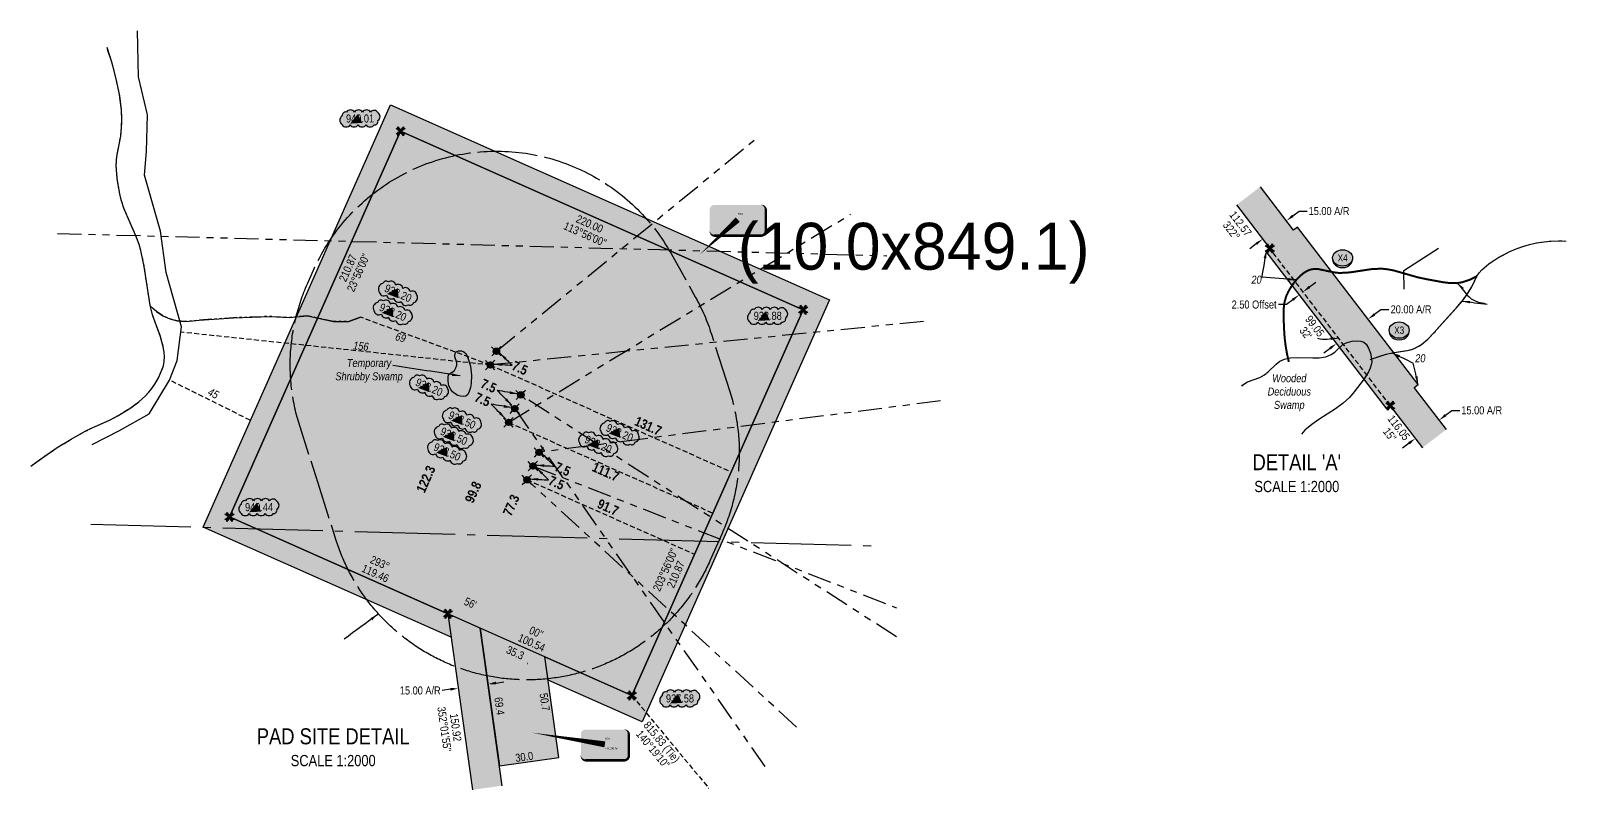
# Model space of a CAD drawing. Extents: x 383520 to 399637, y 6055811 to 6063584.
# Drawn here: x 385694 to 387612, y 6057679 to 6058632 of the extents above; entities that cross this region are included whole.
import ezdxf
from ezdxf.enums import TextEntityAlignment as Align

# ---------------------------------------------------------------- set-up
doc = ezdxf.new("R2018")
doc.units = 0
doc.header["$LTSCALE"] = 5
doc.header["$PDSIZE"] = 0.5
for name, pattern in [('foc-BUFFER', [16.75, 15, -1.75]), ('foc-DRILLPATH', [14.75, 6, -1.75, 1.75, -1.75, 1.75, -1.75]), ('foc-QUARTERLINE', [33, 25, -3, 2, -3]), ('foc-TIELINE', [1.875, 1.25, -0.625]), ('foc-TOPO-ephemeral', [6.25, 3.125, -0.625, 0.625, -0.625, 0.625, -0.625]), ('foc-TRAV', [1.875, 1.25, -0.625])]:
    doc.linetypes.add(name, pattern=pattern)
doc.layers.get('Defpoints').update_dxf_attribs({"color": 9})
for name, color, linetype in [('AUX-BUFFER', 7, 'foc-BUFFER'), ('DETAIL-T', 7, 'Continuous'), ('L-BD', 7, 'Continuous'), ('L-BD1', 253, 'Continuous'), ('L-MON', 1, 'Continuous'), ('L-SECQ', 8, 'foc-QUARTERLINE'), ('L-TIE', 7, 'foc-TIELINE'), ('P-CROSSINGS', 250, 'Continuous'), ('P-ELEVATION', 7, 'Continuous'), ('P-PDRILLPATH', 12, 'foc-DRILLPATH'), ('P-PROPOSED', 10, 'Continuous'), ('P-PROPOSED-H', 21, 'Continuous'), ('P-TEMP-BLOCKS', 250, 'Continuous'), ('P-TEMP-BLUE', 146, 'Continuous'), ('P-TRAV', 4, 'foc-TRAV'), ('P-TXT', 4, 'Continuous'), ('T-DRAW', 143, 'foc-TOPO-ephemeral'), ('T-SLOPE', 48, 'Continuous'), ('T-TIE', 201, 'foc-TIELINE'), ('T-WATER-T', 170, 'Continuous'), ('WETLAND', 143, 'Continuous'), ('WETLAND-T', 146, 'Continuous')]:
    doc.layers.add(name, color=color, linetype=linetype)
doc.layers.add('P-TEMP-BLUE-H', color=7, linetype='Continuous', true_color=0x99e6ff)
doc.layers.add('T-TIE-T', color=201, linetype='Continuous', lineweight=18)
doc.styles.add('80', font='ARIALN.TTF', dxfattribs={"height": 10})
doc.styles.add('80CG', font='ARIALN.TTF', dxfattribs={"height": 10})
doc.styles.add('80L', font='ARIALN.TTF', dxfattribs={"height": 10})
doc.styles.add('80LS', font='ARIALNI.TTF', dxfattribs={"height": 10})
doc.styles.add('BOLD', font='ARIALNB.TTF')
doc.styles.add('Crossing', font='ARIALN.TTF', dxfattribs={"height": 10})
doc.styles.add('foc-LtypeFont', font='ARIALN.TTF', dxfattribs={"height": 7.35})
doc.styles.get("Standard").update_dxf_attribs({"font": 'ARIALN.TTF'})
doc.linetypes.add('foc-TOPO-flowdirection-NOLINE', pattern='A,0,[">",foc-LtypeFont,S=0.3,R=0,X=0,Y=-0.945],-20,[">",foc-LtypeFont,S=0.3,R=0,X=0,Y=-0.945],0', length=20)
doc.dimstyles.new('CG2011', dxfattribs={"dimscale": 5, "dimtxt": 9, "dimasz": 2, "dimexe": 0.2, "dimexo": 0.0625, "dimgap": 0.5, "dimtad": 0, "dimtih": 1, "dimtoh": 1, "dimzin": 0, "dimdsep": 46, "dimtxsty": '80CG', "dimcen": 0.1, "dimse1": 1, "dimse2": 1, "dimclrd": 256, "dimclrt": 256, "dimaunit": 1, "dimadec": 4, "dimazin": 0, "dimtfac": 0.06, "dimtofl": 0, "dimtmove": 0, "dimatfit": 1, "dimfxl": 0.2, "dimtolj": 1, "dimtzin": 0, "dimlwd": -1, "dimarcsym": 0})
doc.dimstyles.new('Compass 5 000', dxfattribs={"dimscale": 5, "dimtxt": 9, "dimasz": 2, "dimexe": 0.2, "dimexo": 0.0625, "dimgap": 0.5, "dimtad": 0, "dimtih": 1, "dimtoh": 1, "dimzin": 0, "dimdsep": 46, "dimtxsty": '80CG', "dimcen": 0.1, "dimse1": 1, "dimse2": 1, "dimclrd": 256, "dimclrt": 256, "dimaunit": 1, "dimadec": 4, "dimazin": 0, "dimtfac": 0.06, "dimtofl": 0, "dimtmove": 0, "dimatfit": 1, "dimfxl": 0.2, "dimtolj": 1, "dimtzin": 0, "dimlwd": -1, "dimarcsym": 0})

# ---------------------------------------------------------------- blocks, each defined once
blk = doc.blocks.new('WC')
at = {"layer": 'L-MON'}
h = blk.add_hatch(color=255, dxfattribs=at)
h.dxf.hatch_style = 1
edge = h.paths.add_edge_path()
edge.add_arc((0, 0), 0.9, 0, 360)
at = {"layer": 'L-MON', "color": 240, "flags": 128}
for points in [[(-0.62, 0.5), (-1.23, 1.12)], [(0.52, 0.61), (1.13, 1.21)], [(-1.18, -1.18), (-0.56, -0.57)], [(1.16, -1.18), (0.56, -0.57)]]:
    blk.add_lwpolyline(points, dxfattribs=at)
at = {"layer": 'L-MON', "color": 240}
for radius in [0.8, 0.373]:
    blk.add_circle((0, 0), radius, dxfattribs=at)
blk = doc.blocks.new('TEMP')
h = blk.add_hatch(color=255)
h.dxf.hatch_style = 1
h.paths.add_polyline_path([(0, 0.25), (-0.67, 1.15), (-0.67, 0.67), (-1.15, 0.67), (-0.25, 0), (-1.15, -0.67), (-0.67, -0.67), (-0.67, -1.15), (0, -0.25), (0.67, -1.15), (0.67, -0.67), (1.15, -0.67), (0.25, 0), (1.15, 0.67), (0.67, 0.67), (0.67, 1.15)])
h.paths.add_polyline_path([(0.57, 0.85), (0.57, 0.57), (0.85, 0.57), (0.08, 0), (0.85, -0.57), (0.57, -0.57), (0.57, -0.85), (0, -0.08), (-0.57, -0.85), (-0.57, -0.57), (-0.85, -0.57), (-0.08, 0), (-0.85, 0.57), (-0.57, 0.57), (-0.57, 0.85), (0, 0.08)], flags=16)
h = blk.add_hatch(color=1)
h.dxf.hatch_style = 1
h.paths.add_polyline_path([(0, 0.08), (-0.57, 0.85), (-0.57, 0.57), (-0.85, 0.57), (-0.08, 0), (-0.85, -0.57), (-0.57, -0.57), (-0.57, -0.85), (0, -0.08), (0.57, -0.85), (0.57, -0.57), (0.85, -0.57), (0.08, 0), (0.85, 0.57), (0.57, 0.57), (0.57, 0.85)])
at = {"color": 1}
for p, q in [((-0.08, 0), (0.08, 0)), ((0, 0.08), (0, -0.08))]:
    blk.add_line(p, q, dxfattribs=at)
at = {"color": 255, "flags": 128}
blk.add_lwpolyline([(-0.25, 0), (-1.15, 0.67), (-0.67, 0.67), (-0.67, 1.15), (0, 0.25), (0.67, 1.15), (0.67, 0.67), (1.15, 0.67), (0.25, 0), (1.15, -0.67), (0.67, -0.67), (0.67, -1.15), (0, -0.25), (-0.67, -1.15), (-0.67, -0.67), (-1.15, -0.67)], close=True, dxfattribs=at)
at = {"color": 1, "flags": 128}
blk.add_lwpolyline([(-0.08, 0), (-0.85, 0.57), (-0.57, 0.57), (-0.57, 0.85), (0, 0.08), (0.57, 0.85), (0.57, 0.57), (0.85, 0.57), (0.08, 0), (0.85, -0.57), (0.57, -0.57), (0.57, -0.85), (0, -0.08), (-0.57, -0.85), (-0.57, -0.57), (-0.85, -0.57)], close=True, dxfattribs=at)
blk = doc.blocks.new('*D48')
at = {"layer": 'Defpoints', "color": 0, "linetype": 'Continuous', "transparency": 16777216}
for p in [(386265.5, 6057815.5), (386246.7, 6057679.2), (386283.8, 6057684.4)]:
    blk.add_point(p, dxfattribs=at)
at = {"layer": 'P-TXT', "transparency": 16777216}
for p, q in [((386218.5, 6057809), (386208.1, 6057807.5)), ((386275.4, 6057816.9), (386285.3, 6057818.3))]:
    blk.add_line(p, q, dxfattribs=at)
at = {"layer": 'P-TXT', "linetype": 'Continuous', "transparency": 16777216}
for points in [[(386218.2, 6057810.6), (386218.7, 6057807.3), (386228.4, 6057810.3)], [(386275.2, 6057818.6), (386275.6, 6057815.3), (386265.5, 6057815.5)]]:
    blk.add_solid(points, dxfattribs=at)
at = {"layer": 'P-TXT', "linetype": 'Continuous', "transparency": 16777216, "insert": (386180.8, 6057807.5), "char_height": 10, "attachment_point": 5, "style": '80CG'}
blk.add_mtext('\\A1;15.00 A/R', dxfattribs=at)
blk = doc.blocks.new('*U49')
at = {"true_color": 0x99e6ff}
h = blk.add_hatch(color=141, dxfattribs=at)
edge = h.paths.add_edge_path()
edge.add_line((-24, -20), (24, -20))
edge.add_arc((24, -14), 6, 270, 360)
edge.add_line((30, -14), (30, 12.5))
edge.add_arc((24, 12.5), 6, 0, 90)
edge.add_line((24, 18.5), (-24, 18.5))
edge.add_arc((-24, 12.5), 6, 90, 180)
edge.add_line((-30, 12.5), (-30, -14))
edge.add_arc((-24, -14), 6, 180, 270)
at = {"color": 250, "flags": 128}
blk.add_lwpolyline([(-24, -20, 3, 3, 0), (24, -20, 3, 3, 0.414214), (30, -14, 3, 3, 0), (30, 12.5, 3, 0, 0.414214), (24, 18.5, 0, 0, 0), (-24, 18.5, 0, 0, 0.414214), (-30, 12.5, 0, 0, 0), (-30, -14, 0, 3, 0.414214)], format="xyseb", close=True, dxfattribs=at)
at = {"flags": 128}
blk.add_lwpolyline([(-91.3, 14.6, 0, 7.5, 0), (0, 0, 0, 0, 0)], format="xyseb", dxfattribs=at)
at = {"color": 250, "lineweight": 30, "flags": 104}
blk.add_attdef('TEMP_AREA_W1', text='', height=12, dxfattribs=at).set_placement((0, 8.3), align=Align.MIDDLE_CENTER)
blk.add_attdef('ENTER_TEXT', text='', height=9, dxfattribs=at).set_placement((0, -3.9), align=Align.TOP_CENTER)
blk = doc.blocks.new('*U32')
at = {"true_color": 0x99e6ff}
h = blk.add_hatch(color=141, dxfattribs=at)
edge = h.paths.add_edge_path()
edge.add_line((-29, -20), (29, -20))
edge.add_arc((29, -14), 6, 270, 360)
edge.add_line((35, -14), (35, 12.5))
edge.add_arc((29, 12.5), 6, 0, 90)
edge.add_line((29, 18.5), (-29, 18.5))
edge.add_arc((-29, 12.5), 6, 90, 180)
edge.add_line((-35, 12.5), (-35, -14))
edge.add_arc((-29, -14), 6, 180, 270)
at = {"color": 250, "flags": 128}
blk.add_lwpolyline([(-29, -20, 3, 3, 0), (29, -20, 3, 3, 0.414214), (35, -14, 3, 3, 0), (35, 12.5, 3, 0, 0.414214), (29, 18.5, 0, 0, 0), (-29, 18.5, 0, 0, 0.414214), (-35, 12.5, 0, 0, 0), (-35, -14, 0, 3, 0.414214)], format="xyseb", close=True, dxfattribs=at)
at = {"flags": 128}
blk.add_lwpolyline([(-47.2, -43.3, 0, 7.5, 0), (0, 0, 0, 0, 0)], format="xyseb", dxfattribs=at)
at = {"color": 250, "lineweight": 30, "flags": 104}
blk.add_attdef('TEMP_AREA_W1', text='', height=12, dxfattribs=at).set_placement((0, 8.3), align=Align.MIDDLE_CENTER)
blk.add_attdef('ENTER_TEXT', text='', height=9, dxfattribs=at).set_placement((0, -3.9), align=Align.TOP_CENTER)
blk = doc.blocks.new('wa')
at = {"layer": 'P-ELEVATION'}
h = blk.add_hatch(color=111, dxfattribs=at)
h.dxf.hatch_style = 1
edge = h.paths.add_edge_path()
edge.add_arc((-17.4, -4.5), 6.1, 215, 325)
edge.add_arc((-7.4, -4.5), 6.1, 215, 325)
edge.add_arc((2.6, -4.5), 6.1, 215, 325)
edge.add_arc((12.7, -4.5), 6.1, 215, 325)
edge.add_arc((18.1, -3.7), 4.32, 263.4336, 373.4336)
edge.add_arc((18.8, 2.3), 6.1, 305, 415)
edge.add_arc((17.5, 4.4), 5.69, 30.6955, 140.6955)
edge.add_arc((8.1, 4.5), 6.1, 35, 145)
edge.add_arc((-1.9, 4.5), 6.1, 35, 145)
edge.add_arc((-11.9, 4.5), 6.1, 35, 145)
edge.add_arc((-18, 3.8), 4.33, 75.4261, 185.4261)
edge.add_arc((-18.4, -2.3), 6.96, 125, 235)
at = {"color": 240, "flags": 128}
blk.add_lwpolyline([(-22.4, -8, 0.520567), (-12.3, -8, 0.520567), (-2.4, -8, 0.520567), (7.6, -8, 0.520567), (17.6, -8, 0.520567), (22.4, -2.7, 0.520567), (22.4, 7.3, 0.520567), (13.1, 8, 0.520567), (3.1, 8, 0.520567), (-6.9, 8, 0.520567), (-16.9, 8, 0.520567), (-22.4, 3.4, 0.520567)], format="xyb", close=True, dxfattribs=at)
at = {"layer": 'P-ELEVATION', "color": 240, "flags": 128}
blk.add_lwpolyline([(0, 0, 12.5, 0, 0), (-12.4, -6.4, 0, 0, 0)], format="xyseb", dxfattribs=at)
at = {"layer": 'P-ELEVATION', "color": 240, "style": '80'}
blk.add_attdef('ELEVATION', text='', height=10, dxfattribs=at).set_placement((0, 0), align=Align.MIDDLE_CENTER)
blk = doc.blocks.new('xing2')
h = blk.add_hatch(color=50)
h.dxf.hatch_style = 1
edge = h.paths.add_edge_path()
edge.add_ellipse((0, 0), major_axis=(-12.5, 0), ratio=0.816297, start_angle=0, end_angle=360)
h = blk.add_hatch(color=250)
h.dxf.hatch_style = 1
edge = h.paths.add_edge_path()
edge.add_ellipse((0, -2), major_axis=(-12.5, 0), ratio=0.816297, start_angle=0, end_angle=180)
edge.add_line((12.5, -2), (12.5, 0))
edge.add_ellipse((0, 0), major_axis=(-12.5, 0), ratio=0.816297, start_angle=0, end_angle=180, ccw=False)
edge.add_line((-12.5, 0), (-12.5, -2))
at = {"color": 250}
blk.add_ellipse((0, 0), major_axis=(-12.5, 0), ratio=0.816297, dxfattribs=at)
blk.add_ellipse((0, -2), major_axis=(-12.5, 0), ratio=0.816297, start_param=0, end_param=3.141593, dxfattribs=at)
at = {"color": 250, "style": 'Crossing'}
blk.add_attdef('CROSSING', text='', height=9, dxfattribs=at).set_placement((0.1, 0), align=Align.MIDDLE_CENTER)
at = {"color": 250, "style": 'Crossing', "flags": 1}
for tag, p in [('OWNER', (0.1, -12.5)), ('DESCRIPTION', (0.1, -25.8)), ('LOCATION', (0.1, -39.3)), ('DWG_REF', (0.1, -52.8))]:
    blk.add_attdef(tag, text='', height=9, dxfattribs=at).set_placement(p, align=Align.MIDDLE_CENTER)
blk = doc.blocks.new('*D58')
at = {"layer": 'Defpoints', "color": 0, "transparency": 16777216}
for p in [(387259.7, 6058398), (387262.6, 6058394.2), (387229.9, 6058375.2)]:
    blk.add_point(p, dxfattribs=at)
at = {"layer": 'P-TXT', "transparency": 16777216}
for p, q in [((387270.5, 6058400.3), (387278.5, 6058406.3)), ((387278.5, 6058406.3), (387288.5, 6058406.3)), ((387224.9, 6058365.3), (387217, 6058359.2))]:
    blk.add_line(p, q, dxfattribs=at)
for points in [[(387269.5, 6058401.6), (387271.5, 6058398.9), (387262.6, 6058394.2)], [(387223.9, 6058366.6), (387225.9, 6058364), (387232.8, 6058371.4)]]:
    blk.add_solid(points, dxfattribs=at)
at = {"layer": 'P-TXT', "transparency": 16777216, "insert": (387315.8, 6058406.3), "char_height": 10, "attachment_point": 5, "style": '80CG'}
blk.add_mtext('\\A1;15.00 A/R', dxfattribs=at)
blk = doc.blocks.new('*D59')
at = {"layer": 'Defpoints', "color": 0, "transparency": 16777216}
for p in [(387364.6, 6058271.3), (387364.9, 6058270.9), (387325.3, 6058240.5)]:
    blk.add_point(p, dxfattribs=at)
at = {"layer": 'P-TXT', "transparency": 16777216}
for p, q in [((387372.6, 6058277.4), (387380.5, 6058283.5)), ((387380.5, 6058283.5), (387390.5, 6058283.5)), ((387317, 6058234.8), (387309.1, 6058228.7))]:
    blk.add_line(p, q, dxfattribs=at)
for points in [[(387371.6, 6058278.7), (387373.6, 6058276), (387364.6, 6058271.3)], [(387316, 6058236.1), (387318, 6058233.5), (387325, 6058240.9)]]:
    blk.add_solid(points, dxfattribs=at)
at = {"layer": 'P-TXT', "transparency": 16777216, "insert": (387418.2, 6058283.5), "char_height": 10, "attachment_point": 5, "style": '80CG'}
blk.add_mtext('\\A1;20.00 A/R', dxfattribs=at)
blk = doc.blocks.new('*D60')
at = {"layer": 'Defpoints', "color": 0, "transparency": 16777216}
for p in [(387451.9, 6058147.1), (387453.3, 6058145.2), (387422.2, 6058124.3)]:
    blk.add_point(p, dxfattribs=at)
at = {"layer": 'P-TXT', "transparency": 16777216}
for p, q in [((387461.3, 6058151.3), (387469.2, 6058157.4)), ((387469.2, 6058157.4), (387479.2, 6058157.4)), ((387415.7, 6058116.4), (387407.7, 6058110.3))]:
    blk.add_line(p, q, dxfattribs=at)
for points in [[(387460.3, 6058152.7), (387462.3, 6058150), (387453.3, 6058145.2)], [(387414.6, 6058117.7), (387416.7, 6058115), (387423.6, 6058122.4)]]:
    blk.add_solid(points, dxfattribs=at)
at = {"layer": 'P-TXT', "transparency": 16777216, "insert": (387506.5, 6058157.4), "char_height": 10, "attachment_point": 5, "style": '80CG'}
blk.add_mtext('\\A1;15.00 A/R', dxfattribs=at)
blk = doc.blocks.new('*D61')
at = {"layer": 'Defpoints', "color": 0, "transparency": 16777216}
for p in [(387285.3, 6058302.9), (387278.4, 6058301.6), (387280.3, 6058299.1)]:
    blk.add_point(p, dxfattribs=at)
at = {"layer": 'P-TXT', "transparency": 16777216}
for p, q in [((387291.3, 6058311.5), (387299.2, 6058317.6)), ((387262.5, 6058289.5), (387252.5, 6058289.5)), ((387270.5, 6058295.6), (387262.5, 6058289.5))]:
    blk.add_line(p, q, dxfattribs=at)
for points in [[(387290.3, 6058312.8), (387292.3, 6058310.2), (387283.4, 6058305.4)], [(387269.5, 6058296.9), (387271.5, 6058294.2), (387278.4, 6058301.6)]]:
    blk.add_solid(points, dxfattribs=at)
at = {"layer": 'P-TXT', "transparency": 16777216, "insert": (387222.2, 6058289.5), "char_height": 10, "attachment_point": 5, "style": '80CG'}
blk.add_mtext('\\A1;2.50 Offset', dxfattribs=at)

msp = doc.modelspace()

# ---------------------------------------------------------------- hatches: boundary and pattern name
at = {"layer": 'P-PROPOSED-H'}
h = msp.add_hatch(color=256, dxfattribs=at)
h.dxf.hatch_style = 1
h.paths.add_polyline_path([(386445.139, 6057801.205), (385942.543, 6058024.274), (386156.318, 6058505.93), (386658.914, 6058282.862)])
h = msp.add_hatch(color=256, dxfattribs=at)
h.dxf.hatch_style = 1
h.paths.add_polyline_path([(387200.225, 6058413.941), (387241.765, 6058359.731), (387236.806, 6058355.931), (387387.36, 6058159.454), (387392.319, 6058163.254), (387432.514, 6058110.799), (387462.269, 6058133.599), (387422.074, 6058186.054), (387427.033, 6058189.854), (387276.478, 6058386.331), (387271.519, 6058382.531), (387229.98, 6058436.741)])
h = msp.add_hatch(color=256, dxfattribs=at)
h.dxf.hatch_style = 1
h.paths.add_polyline_path([(386246.118, 6057683.474), (386283.242, 6057688.67), (386255.724, 6057885.274), (386215.366, 6057903.186)])
at = {"layer": 'P-TEMP-BLUE-H'}
h = msp.add_hatch(color=256, dxfattribs=at)
h.dxf.hatch_style = 1
h.paths.add_polyline_path([(386215.366, 6057903.186), (386219.448, 6057874.023), (385909.551, 6058011.565), (386143.609, 6058538.923), (386691.906, 6058295.57), (386457.848, 6057768.213), (386340.522, 6057820.286), (386336.44, 6057849.45), (386445.139, 6057801.205), (386658.914, 6058282.862), (386156.318, 6058505.93), (385942.543, 6058024.274)])
h = msp.add_hatch(color=256, dxfattribs=at)
h.dxf.hatch_style = 1
h.paths.add_polyline_path([(386336.44, 6057849.45), (386255.724, 6057885.274), (386279.748, 6057713.632), (386353.995, 6057724.024)])

# ---------------------------------------------------------------- linework, layer by layer
at = {"layer": 'AUX-BUFFER', "color": 251, "linetype": 'foc-BUFFER', "flags": 128}
msp.add_lwpolyline([(386557.67, 6058003.62), (386542.464, 6057969.357, -0.68963783), (386075.974, 6057994.756), (386053.101, 6058066.425), (386030.228, 6058138.095, -0.18368562), (386039.884, 6058315.454), (386047.488, 6058332.585, -0.61803399), (386494.057, 6058353.112), (386524.534, 6058298.574, -0.05020534), (386544.454, 6058252.648), (386567.327, 6058180.979, -0.18368562)], format="xyb", close=True, dxfattribs=at)
at = {"layer": 'L-SECQ', "flags": 128}
msp.add_lwpolyline([(385769.382, 6058015.305), (386752.439, 6057988.082)], dxfattribs=at)
at = {"layer": 'L-TIE', "flags": 128}
msp.add_lwpolyline([(386445.139, 6057801.205), (386541.006, 6057685.646)], dxfattribs=at)
at = {"layer": 'P-PDRILLPATH', "flags": 128}
for points in [[(386275.904, 6058231.206), (386604.56, 6058500.497)], [(386291.174, 6058142.405), (386718.015, 6058402.26)], [(385727.699, 6058378.405), (386763.446, 6058350.574)], [(386809.424, 6058268.454), (386268.301, 6058214.075)], [(386775.732, 6057874.423), (386306.381, 6058176.668)], [(386830.585, 6058169.203), (386329.254, 6058104.998)], [(386298.777, 6058159.537), (386611.152, 6057712.74)], [(386321.65, 6058087.867), (386775.744, 6057910.719)], [(386650.816, 6057761.798), (386314.047, 6058070.736)]]:
    msp.add_lwpolyline(points, dxfattribs=at)
at = {"layer": 'P-PROPOSED', "flags": 128}
msp.add_lwpolyline([(386445.139, 6057801.205), (385942.543, 6058024.274), (386156.318, 6058505.93), (386658.914, 6058282.862)], close=True, dxfattribs=at)
msp.add_lwpolyline([(386283.242, 6057688.67), (386255.724, 6057885.274), (386215.366, 6057903.186), (386246.118, 6057683.474)], dxfattribs=at)
at = {"layer": 'P-TEMP-BLUE', "flags": 128}
for points in [[(386215.366, 6057903.186), (386219.448, 6057874.023), (385909.551, 6058011.565), (386143.609, 6058538.923), (386691.906, 6058295.57), (386457.848, 6057768.213), (386340.522, 6057820.286), (386336.44, 6057849.45), (386445.139, 6057801.205), (386658.914, 6058282.862), (386156.318, 6058505.93), (385942.543, 6058024.274)], [(386336.44, 6057849.45), (386255.724, 6057885.274), (386279.748, 6057713.632), (386353.995, 6057724.024)]]:
    msp.add_lwpolyline(points, close=True, dxfattribs=at)
at = {"layer": 'P-TEMP-BLUE'}
msp.add_circle((386314.842, 6057841.277), 0.16, dxfattribs=at)
at = {"layer": 'T-DRAW', "flags": 128}
for points in [[(385843.308, 6058288.963), (385836.083, 6058337.215), (385831.967, 6058356.9), (385829.615, 6058364.704), (385826.444, 6058373.261), (385810.754, 6058409.969), (385807.662, 6058419.176), (385805.539, 6058427.69), (385802.272, 6058447.081), (385801.108, 6058463.144), (385801.933, 6058474.576), (385806.661, 6058499.683), (385807.845, 6058510.829), (385807.989, 6058522.208), (385807.579, 6058532.813), (385805.504, 6058550.035), (385801.128, 6058571.537), (385796.009, 6058591.108), (385789.671, 6058610.4)], [(387367.014, 6058220.865), (387387.331, 6058227.587), (387394.663, 6058229.222), (387413.839, 6058232.19), (387419.125, 6058233.568), (387423.633, 6058235.306), (387431.424, 6058239.866), (387439.366, 6058246.437), (387446.813, 6058254.102), (387461.944, 6058271.366), (387474.535, 6058285.123), (387482.289, 6058294.289), (387488.775, 6058303.073), (387493.91, 6058311.481), (387500.37, 6058324.942), (387503.235, 6058329.034), (387506.683, 6058332.993), (387515.385, 6058340.578), (387526.527, 6058347.799), (387541.613, 6058355.633), (387549.597, 6058359.174), (387557.817, 6058362.178), (387566.272, 6058364.644), (387574.962, 6058366.572), (387583.889, 6058367.963), (387593.05, 6058368.817), (387602.448, 6058369.133), (387612.08, 6058368.911)], [(387265.526, 6058218.119), (387263.235, 6058228.285), (387261.487, 6058238.471), (387260.281, 6058248.678), (387259.618, 6058258.905), (387258.965, 6058275.006), (387259.157, 6058284.654), (387260.285, 6058293.176), (387262.442, 6058300.312), (387265.059, 6058305.882), (387268.305, 6058311.475), (387272.003, 6058316.786), (387275.998, 6058321.593), (387280.094, 6058325.679), (387284.248, 6058329.019), (387288.383, 6058331.551), (387292.445, 6058333.243), (387296.972, 6058334.045), (387302.388, 6058333.84), (387321.569, 6058329.802), (387328.608, 6058328.976), (387341.494, 6058329.671), (387370.044, 6058333.985), (387382.107, 6058334.327), (387389.222, 6058333.551), (387397.045, 6058332.003), (387426.497, 6058323.578), (387439.013, 6058320.931), (387458.192, 6058317.474), (387466.435, 6058316.412), (387474.731, 6058316.263), (387481.963, 6058317.333), (387491.28, 6058320.405), (387500.37, 6058324.942)], [(385694.289, 6058087.615), (385710.704, 6058099.573), (385727.507, 6058110.832), (385744.7, 6058121.392), (385762.283, 6058131.252), (385771.173, 6058135.614), (385793.335, 6058145.418), (385804.377, 6058151.351), (385819.225, 6058160.737), (385829.422, 6058168.093), (385837.778, 6058175.443), (385844.34, 6058182.911), (385849.452, 6058190.321), (385853.887, 6058198.067), (385857.421, 6058205.754), (385859.936, 6058213.125), (385861.007, 6058218.486), (385861.339, 6058224.187), (385860.937, 6058230.291), (385859.792, 6058236.922), (385856.322, 6058249.175), (385846.446, 6058276.916), (385843.308, 6058288.963)], [(386106.28, 6058273.74), (386091.553, 6058268.572), (386072.301, 6058268.474), (386040.032, 6058275.404), (386017.012, 6058273.39), (385993.389, 6058274.698), (385947.707, 6058273.071), (385904.481, 6058270.025), (385892.762, 6058268.625), (385887.145, 6058268.366), (385877.009, 6058269.181), (385867.968, 6058271.533), (385859.394, 6058275.422), (385851.286, 6058280.849), (385843.646, 6058287.813)]]:
    msp.add_lwpolyline(points, dxfattribs=at)
at = {"layer": 'T-DRAW', "linetype": 'foc-TOPO-flowdirection-NOLINE', "flags": 128}
for points in [[(385843.308, 6058288.963), (385836.083, 6058337.215), (385831.967, 6058356.9), (385829.615, 6058364.704), (385826.444, 6058373.261), (385810.754, 6058409.969), (385807.662, 6058419.176), (385805.539, 6058427.69), (385802.272, 6058447.081), (385801.108, 6058463.144), (385801.933, 6058474.576), (385806.661, 6058499.683), (385807.845, 6058510.829), (385807.989, 6058522.208), (385807.579, 6058532.813), (385805.504, 6058550.035), (385801.128, 6058571.537), (385796.009, 6058591.108), (385789.671, 6058610.4)], [(387367.014, 6058220.865), (387387.331, 6058227.587), (387394.663, 6058229.222), (387413.839, 6058232.19), (387419.125, 6058233.568), (387423.633, 6058235.306), (387431.424, 6058239.866), (387439.366, 6058246.437), (387446.813, 6058254.102), (387461.944, 6058271.366), (387474.535, 6058285.123), (387482.289, 6058294.289), (387488.775, 6058303.073), (387493.91, 6058311.481), (387500.37, 6058324.942), (387503.235, 6058329.034), (387506.683, 6058332.993), (387515.385, 6058340.578), (387526.527, 6058347.799), (387541.613, 6058355.633), (387549.597, 6058359.174), (387557.817, 6058362.178), (387566.272, 6058364.644), (387574.962, 6058366.572), (387583.889, 6058367.963), (387593.05, 6058368.817), (387602.448, 6058369.133), (387612.08, 6058368.911)], [(385694.289, 6058087.615), (385710.704, 6058099.573), (385727.507, 6058110.832), (385744.7, 6058121.392), (385762.283, 6058131.252), (385771.173, 6058135.614), (385793.335, 6058145.418), (385804.377, 6058151.351), (385819.225, 6058160.737), (385829.422, 6058168.093), (385837.778, 6058175.443), (385844.34, 6058182.911), (385849.452, 6058190.321), (385853.887, 6058198.067), (385857.421, 6058205.754), (385859.936, 6058213.125), (385861.007, 6058218.486), (385861.339, 6058224.187), (385860.937, 6058230.291), (385859.792, 6058236.922), (385856.322, 6058249.175), (385846.446, 6058276.916), (385843.308, 6058288.963)], [(385843.646, 6058287.813), (385851.286, 6058280.849), (385859.394, 6058275.422), (385867.968, 6058271.533), (385877.009, 6058269.181), (385887.145, 6058268.366), (385892.762, 6058268.625), (385904.481, 6058270.025), (385947.707, 6058273.071), (385993.389, 6058274.698), (386017.012, 6058273.39), (386040.032, 6058275.404), (386072.301, 6058268.474), (386091.553, 6058268.572), (386106.28, 6058273.74)]]:
    msp.add_lwpolyline(points, dxfattribs=at)
at = {"layer": 'T-DRAW', "linetype": 'foc-TOPO-flowdirection-NOLINE', "const_width": 2.499, "flags": 128}
msp.add_lwpolyline([(387265.526, 6058218.119), (387263.235, 6058228.285), (387261.487, 6058238.471), (387260.281, 6058248.678), (387259.618, 6058258.905), (387258.965, 6058275.006), (387259.157, 6058284.654), (387260.285, 6058293.176), (387262.442, 6058300.312), (387265.059, 6058305.882), (387268.305, 6058311.475), (387272.003, 6058316.786), (387275.998, 6058321.593), (387280.094, 6058325.679), (387284.248, 6058329.019), (387288.383, 6058331.551), (387292.445, 6058333.243), (387296.972, 6058334.045), (387302.388, 6058333.84), (387321.569, 6058329.802), (387328.608, 6058328.976), (387341.494, 6058329.671), (387370.044, 6058333.985), (387382.107, 6058334.327), (387389.222, 6058333.551), (387397.045, 6058332.003), (387426.497, 6058323.578), (387439.013, 6058320.931), (387458.192, 6058317.474), (387466.435, 6058316.412), (387474.731, 6058316.263), (387481.963, 6058317.333), (387491.28, 6058320.405), (387500.37, 6058324.942)], dxfattribs=at)
at = {"layer": 'T-SLOPE', "flags": 128}
for points in [[(385771.078, 6058114.844), (385805.243, 6058132.269), (385842.076, 6058153.156), (385867.706, 6058195.121), (385877.291, 6058219.529), (385882.677, 6058261.617), (385863.451, 6058329.601), (385856.371, 6058381.064), (385836.433, 6058451.099), (385839.076, 6058480.896), (385839.991, 6058526.644), (385828.848, 6058573.839), (385827.588, 6058631.569)], [(387409.558, 6058308.799), (387409.213, 6058332.197), (387452.69, 6058360.002)]]:
    msp.add_lwpolyline(points, dxfattribs=at)
at = {"layer": 'T-TIE', "flags": 128}
for points in [[(386268.301, 6058214.075), (386106.28, 6058273.74)], [(386268.301, 6058214.075), (385881.841, 6058255.084)], [(386268.301, 6058214.075), (386569.126, 6058080.559)], [(385968.41, 6058145.071), (385867.706, 6058195.121)], [(386291.174, 6058142.405), (386546.315, 6058029.165)], [(386314.047, 6058070.736), (386523.505, 6057977.772)]]:
    msp.add_lwpolyline(points, dxfattribs=at)
at = {"layer": 'WETLAND', "linetype": 'Continuous'}
msp.add_lwpolyline([(386230.944, 6058175.095), (386227.601, 6058176.169), (386224.234, 6058178.072), (386221.172, 6058180.621), (386218.791, 6058183.505), (386216.621, 6058188.218), (386215.532, 6058193.853), (386215.446, 6058198.706), (386216.267, 6058201.848), (386217.628, 6058203.347), (386222.039, 6058205.887), (386223.62, 6058207.314), (386225.317, 6058210.343), (386226.443, 6058213.92), (386226.285, 6058217.018), (386223.91, 6058224.198), (386224.077, 6058227.194), (386225.84, 6058230.515), (386228.538, 6058231.71), (386232.32, 6058231.684), (386235.25, 6058230.42), (386237.934, 6058228.05), (386240.302, 6058222.944), (386243.501, 6058212.508), (386244.877, 6058201.524), (386244.327, 6058190.847), (386243.337, 6058185.827), (386241.886, 6058181.108), (386240.208, 6058177.06), (386237.825, 6058175.086), (386235.147, 6058174.533), (386230.944, 6058175.095)], close=True, dxfattribs=at)
at = {"layer": 'WETLAND', "flags": 128}
msp.add_lwpolyline([(387206.711, 6058187.529), (387207.887, 6058188.961), (387210.605, 6058191.054), (387214.046, 6058192.927), (387229.157, 6058198.538), (387235.125, 6058201.643), (387239.918, 6058205.523), (387249.76, 6058215.239), (387254.256, 6058218.682), (387260.178, 6058221.453), (387267.314, 6058223.042), (387276.06, 6058223.55), (387295.378, 6058222.89), (387303.585, 6058223.097), (387311.767, 6058224.439), (387318.481, 6058227.1), (387322.819, 6058230.149), (387332.791, 6058239.068), (387335.71, 6058240.969), (387338.522, 6058242.179), (387344.734, 6058243.706), (387350.64, 6058244.349), (387355.508, 6058244.032), (387359.172, 6058242.781), (387362.324, 6058239.956), (387365.114, 6058235.279), (387367.441, 6058228.874), (387368.966, 6058221.656), (387369.105, 6058217.973), (387368.527, 6058214.089), (387367.229, 6058209.979), (387365.192, 6058205.585), (387359.589, 6058196.744), (387347.134, 6058180.447), (387341.134, 6058173.36), (387333.501, 6058166.459), (387324.01, 6058159.479), (387302.991, 6058145.877), (387294.223, 6058139.72), (387285.704, 6058132.6), (387281.272, 6058127.836)], dxfattribs=at)

# ---------------------------------------------------------------- block references
at = {"layer": 'L-MON'}
for name, p, xscale, yscale, zscale in [('TEMP', (386156.318, 6058505.93), 4.998073099999985, 4.998073099999985, 4.998073099999985), ('TEMP', (387241.765, 6058359.731), 4.998073099999999, 4.998073099999999, 4.998073099999999), ('TEMP', (386658.914, 6058282.862), 4.998073099999985, 4.998073099999985, 4.998073099999985), ('WC', (386275.904, 6058231.206), 4.998073099999985, 4.998073099999985, 4.998073099999985), ('WC', (386268.301, 6058214.075), 4.998073099999985, 4.998073099999985, 4.998073099999985), ('WC', (386306.381, 6058176.668), 4.998073099999985, 4.998073099999985, 4.998073099999985), ('TEMP', (387392.319, 6058163.254), 4.998073099999999, 4.998073099999999, 4.998073099999999), ('WC', (386298.777, 6058159.537), 4.998073099999985, 4.998073099999985, 4.998073099999985), ('WC', (386291.174, 6058142.405), 4.998073099999985, 4.998073099999985, 4.998073099999985), ('WC', (386329.254, 6058104.998), 4.998073099999985, 4.998073099999985, 4.998073099999985), ('WC', (386321.65, 6058087.867), 4.998073099999985, 4.998073099999985, 4.998073099999985), ('WC', (386314.047, 6058070.736), 4.998073099999985, 4.998073099999985, 4.998073099999985), ('TEMP', (385942.543, 6058024.274), 4.998073099999985, 4.998073099999985, 4.998073099999985), ('TEMP', (386215.366, 6057903.186), 4.998073099999985, 4.998073099999985, 4.998073099999985), ('TEMP', (386445.139, 6057801.205), 4.998073099999985, 4.998073099999985, 4.998073099999985)]:
    msp.add_blockref(name, p, dxfattribs=dict(at, xscale=xscale, yscale=yscale, zscale=zscale))
at = {"layer": 'P-CROSSINGS', "xscale": 0.99961462, "yscale": 0.99961462, "zscale": 2.49903655}
for p, values in [((387332.667, 6058347.827), {'CROSSING': 'X4'}), ((387403.338, 6058257.589), {'CROSSING': 'X3'})]:
    msp.add_blockref('xing2', p, dxfattribs=at).add_auto_attribs(values)
at = {"layer": 'P-TEMP-BLOCKS', "linetype": 'Continuous'}
ref = msp.add_blockref('*U32', (386577.303, 6058395.569), dxfattribs=dict(at, xscale=0.99961462, yscale=0.99961462, zscale=0.99961462))
lines = msp.add_mtext('SS1', dxfattribs={"layer": '0', "color": 250, "insert": (386577.303, 6058403.831), "char_height": 2.5, "attachment_point": 1})
ref.add_attrib('TEMP_AREA_W1', '', (386577.303, 6058403.831), dxfattribs={"flags": 104}).embed_mtext(lines)
lines = msp.add_mtext('(10.0x849.1)', dxfattribs={"layer": '0', "color": 250, "insert": (386577.312, 6058391.64), "char_height": 58.5193, "attachment_point": 1})
ref.add_attrib('ENTER_TEXT', '', (386577.312, 6058391.64), dxfattribs={"flags": 104}).embed_mtext(lines)
ref = msp.add_blockref('*U49', (386411.345, 6057740.282), dxfattribs=dict(at, xscale=0.99961462, yscale=0.99961462, zscale=0.99961462))
lines = msp.add_mtext('LD1', dxfattribs={"layer": '0', "color": 250, "insert": (386411.345, 6057748.544), "char_height": 2.5, "attachment_point": 1})
ref.add_attrib('TEMP_AREA_W1', '', (386411.345, 6057748.544), dxfattribs={"flags": 104}).embed_mtext(lines)
lines = msp.add_mtext('= 0.180 ha', dxfattribs={"layer": '0', "color": 250, "insert": (386411.351, 6057736.507), "char_height": 2.5, "attachment_point": 1})
ref.add_attrib('ENTER_TEXT', '', (386411.351, 6057736.507), dxfattribs={"flags": 104}).embed_mtext(lines)
at = {"layer": 'WETLAND', "xscale": 0.99961462, "yscale": 0.99961462, "zscale": 0.99961462}
for p, values in [((386105.576, 6058521.977), {'ELEVATION': '940.01'}), ((386614.769, 6058275.535), {'ELEVATION': '932.88'}), ((385979.478, 6058036.564), {'ELEVATION': '940.44'}), ((386505.163, 6057797.643), {'ELEVATION': '937.58'})]:
    msp.add_blockref('wa', p, dxfattribs=at).add_auto_attribs(values)
at = {"layer": 'WETLAND', "xscale": 0.9996146200000001, "yscale": 0.9996146200000001, "zscale": 0.9996146200000001, "rotation": 336.0667613058607}
for p, values in [((386153.148, 6058303.739), {'ELEVATION': '938.20'}), ((386146.694, 6058280.037), {'ELEVATION': '938.20'}), ((386191.907, 6058186.334), {'ELEVATION': '938.20'}), ((386233.022, 6058145.358), {'ELEVATION': '938.50'}), ((386429.91, 6058129.497), {'ELEVATION': '938.20'}), ((386222.888, 6058125.135), {'ELEVATION': '938.50'}), ((386403.181, 6058115.075), {'ELEVATION': '938.20'}), ((386214.49, 6058105.488), {'ELEVATION': '938.50'})]:
    msp.add_blockref('wa', p, dxfattribs=at).add_auto_attribs(values)

# ---------------------------------------------------------------- texts
at = {"layer": 'DETAIL-T', "color": 3, "char_height": 19.99229, "width": 217.02447, "attachment_point": 5, "style": '80CG'}
for s, insert in [("\\pxqc;DETAIL 'A'\\P{\\H0.7x;SCALE 1:2000}", (387275.553, 6058078.869)), ('\\pxqc;PAD SITE DETAIL\\P{\\H0.7x;SCALE 1:2000}', (386072.085, 6057736.575))]:
    msp.add_mtext(s, dxfattribs=dict(at, insert=insert))
at = {"layer": 'L-BD', "color": 3, "style": 'BOLD'}
for s, rotation, p in [('7.5', 336.066769, (386255.093, 6058186.438)), ('7.5', 336.066769, (386247.49, 6058169.307)), ('131.7', 336.066769, (386447.324, 6058139.384)), ('111.7', 336.066769, (386394.253, 6058082.138)), ('122.3', 66.066769, (386186.183, 6058053.399)), ('99.8', 66.066769, (386246.823, 6058040.616)), ('77.3', 66.066769, (386294.389, 6058024.304)), ('91.7', 336.066769, (386400.751, 6058036.263))]:
    msp.add_text(s, height=11.9954, rotation=rotation, dxfattribs=at).set_placement(p)
at = {"layer": 'L-BD', "style": '80L'}
for s, height, p in [('815.83 (Tie)', 9.99615, (386482.435, 6057743.264)), ('140°19\'10"', 9.9961, (386471.473, 6057734.168))]:
    msp.add_text(s, height=height, rotation=309.680825, dxfattribs=at).set_placement(p, align=Align.MIDDLE_CENTER)
at = {"layer": 'L-BD', "color": 3, "char_height": 11.9954, "width": 18.80852, "attachment_point": 1, "rotation": 336.066769, "style": 'BOLD', "bg_fill": 1, "box_fill_scale": 1.1, "bg_fill_color": 21, "bg_fill_transparency": 0}
for insert in [(386298.939, 6058219.677), (386352.288, 6058093.469), (386344.685, 6058076.338)]:
    msp.add_mtext('7.5', dxfattribs=dict(at, insert=insert))
at = {"layer": 'L-BD1'}
for s, rotation, p in [('220.00', 336.066769, (386392.352, 6058390.348)), ('113°56\'00"', 336.066769, (386386.573, 6058377.328)), ('210.87', 66.066769, (386090.413, 6058335.142)), ('23°56\'00"', 66.066769, (386103.433, 6058329.364)), ('203°56\'00"', 66.066769, (386486.868, 6057958.295)), ('119.46', 336.066769, (386124.703, 6057953.815)), ('293°', 336.066769, (386130.481, 6057966.835)), ('210.87', 66.066769, (386499.888, 6057952.516)), ("56'", 336.066769, (386243.381, 6057916.727))]:
    msp.add_text(s, height=9.9961, rotation=rotation, dxfattribs=at).set_placement(p, align=Align.MIDDLE_CENTER)
at = {"layer": 'L-BD1', "style": '80L'}
for s, rotation, p in [('112.57', 307.461881, (387205.278, 6058390.599)), ('322°', 307.461881, (387193.972, 6058381.935)), ('99.05', 307.461881, (387298.04, 6058262.642)), ("32'", 307.461881, (387286.733, 6058253.978)), ('116.05', 307.461881, (387402.927, 6058135.788)), ('15"', 307.461881, (387391.62, 6058127.124)), ('352°01\'55"', 277.967651, (386210.979, 6057759.412)), ('150.92', 277.967651, (386225.086, 6057761.387))]:
    msp.add_text(s, height=9.9961, rotation=rotation, dxfattribs=at).set_placement(p, align=Align.MIDDLE_CENTER)
for s, p in [("00''", (386325.67, 6057880.204)), ('100.54', (386319.891, 6057867.184))]:
    msp.add_text(s, height=9.9961, rotation=336.066808, dxfattribs=at).set_placement(p, align=Align.MIDDLE)
at = {"layer": 'P-TEMP-BLUE'}
for s, rotation, p in [('35.3', 336.066768, (386299.417, 6057854.794)), ('50.7', 277.967651, (386336.274, 6057793.242)), ('69.4', 277.967651, (386279.74, 6057788.118)), ('30.0', 7.967651, (386310.666, 6057724.716))]:
    msp.add_text(s, height=9.9961, rotation=rotation, dxfattribs=at).set_placement(p, align=Align.MIDDLE_CENTER)
at = {"layer": 'T-TIE-T', "linetype": 'Continuous', "style": '80LS'}
for s, rotation, p in [('69', 343.122722, (386156.282, 6058248.405)), ('156', 353.942777, (386106.649, 6058237.639)), ('45', 333.572708, (385922.284, 6058178.6))]:
    msp.add_text(s, height=9.9961, rotation=rotation, dxfattribs=at).set_placement(p, align=Align.MIDDLE)
at = {"layer": 'T-TIE-T', "char_height": 9.99615, "attachment_point": 1, "style": '80L'}
for insert in [(387218.863, 6058325.621), (387423.388, 6058227.468)]:
    msp.add_mtext_dynamic_manual_height_columns('{\\fArial Narrow|b0|i1|c0|p34;20}', width=11.85455, gutter_width=49.981, heights=[0], dxfattribs=dict(at, insert=insert))
at = {"layer": 'WETLAND-T', "linetype": 'Continuous', "insert": (386074.92, 6058221.601), "char_height": 9.99615, "attachment_point": 1, "style": '80L'}
msp.add_mtext_dynamic_manual_height_columns('\\pxqc;{\\fArial Narrow|b0|i1|c0|p34;Temporary\\PShrubby Swamp}', width=83.8348, gutter_width=49.961, heights=[0], dxfattribs=at)

# ---------------------------------------------------------------- dimensions: what is measured, and where the dimension line sits
at = {"layer": 'P-TXT', "color": 5}
for p1, p2, distance, text, picture, middle in [((387229.946, 6058375.155), (387259.7, 6058397.955), -4.765, '15.00 A/R', '*D58', (387315.755, 6058406.338)), ((387285.304, 6058302.912), (387280.345, 6058299.112), -3.189, '2.50 Offset', '*D61', (387222.196, 6058289.478)), ((387325.257, 6058240.5), (387364.93, 6058270.9), 0.488, '20.00 A/R', '*D59', (387418.243, 6058283.452)), ((387422.185, 6058124.279), (387451.939, 6058147.079), -2.308, '15.00 A/R', '*D60', (387506.5, 6058157.411))]:
    dim = msp.add_aligned_dim(p1=p1, p2=p2, distance=distance, text=text, dimstyle='Compass 5 000', override={"dimadec": 3}, dxfattribs=at)
    dim.commit()
    dim.dimension.update_dxf_attribs({"geometry": picture, "text_midpoint": middle})
at = {"layer": 'P-TXT', "linetype": 'Continuous'}
dim = msp.add_linear_dim(base=(386265.485, 6057815.535), p1=(386246.722, 6057679.16), p2=(386283.845, 6057684.356), angle=7.967651, text='15.00 A/R', dimstyle='Compass 5 000', override={"dimadec": 3}, dxfattribs=at)
dim.commit()
dim.dimension.update_dxf_attribs({"geometry": '*D48', "text_midpoint": (386180.846, 6057807.507), "dimtype": 161})

# ---------------------------------------------------------------- leaders
at = {"layer": 'AUX-BUFFER', "path_type": 1}
msp.add_leader([(386127.782, 6057902.554), (386085.745, 6057871.717)], dimstyle='CG2011', override={"dimasz": 2, "dimgap": 0.5, "dimtad": 0}, dxfattribs=at)
at = {"layer": 'L-BD', "color": 3, "path_type": 1}
for points in [[(386280.144, 6058229.037), (386295.374, 6058213.815)], [(386272.395, 6058215.15), (386295.374, 6058213.815)], [(386294.783, 6058164.136), (386276.987, 6058182.257)], [(386302.532, 6058178.023), (386276.987, 6058182.257)], [(386287.179, 6058147.004), (386269.384, 6058165.126)], [(386294.929, 6058160.891), (386269.384, 6058165.126)], [(386333.493, 6058102.83), (386348.724, 6058087.607)], [(386318.141, 6058071.811), (386341.121, 6058070.476)], [(386325.744, 6058088.943), (386348.724, 6058087.607)], [(386325.89, 6058085.698), (386341.121, 6058070.476)]]:
    msp.add_leader(points, dimstyle='Compass 5 000', override={"dimgap": 0.5, "dimtad": 0, "dimadec": 3}, dxfattribs=at)
at = {"layer": 'L-BD1', "path_type": 1}
msp.add_leader([(387327.841, 6058247.399), (387304.739, 6058246.523), (387301.622, 6058247.249)], dimstyle='Compass 5 000', override={"dimgap": 0.5, "dimtad": 0, "dimadec": 3}, dxfattribs=at)
at = {"layer": 'T-TIE-T', "path_type": 1}
for points, override in [([(387237.491, 6058357.501), (387231.75, 6058323.771)], {"dimadec": 3}), ([(387274.956, 6058320.339), (387231.75, 6058323.771)], {"dimadec": 3}), ([(387394.663, 6058229.222), (387420.998, 6058216.4)], {"dimgap": 0.5, "dimtad": 0, "dimadec": 3}), ([(387427.033, 6058189.854), (387420.998, 6058216.4)], {"dimgap": 0.5, "dimtad": 0, "dimadec": 3})]:
    msp.add_leader(points, dimstyle='Compass 5 000', override=override, dxfattribs=at)
at = {"layer": 'T-WATER-T', "path_type": 1}
for points in [[(387475.998, 6058316.451), (387496.481, 6058294.982), (387513.403, 6058290.043)], [(387481.832, 6058293.75), (387513.403, 6058290.043)]]:
    msp.add_leader(points, dimstyle='Compass 5 000', override={"dimgap": 0.5, "dimtad": 0, "dimadec": 3}, dxfattribs=at)
at = {"layer": 'WETLAND-T', "linetype": 'Continuous', "path_type": 1}
msp.add_leader([(386230.501, 6058200.553), (386146.5, 6058213.42)], dimstyle='Compass 5 000', override={"dimgap": 0.5, "dimtad": 0, "dimadec": 3}, dxfattribs=at)

# ---------------------------------------------------------------- next in the draw order: texts
at = {"layer": 'WETLAND-T', "linetype": 'Continuous', "insert": (387239.061, 6058202.577), "char_height": 9.99615, "attachment_point": 1, "style": '80L', "bg_fill": 3, "box_fill_scale": 1.1, "bg_fill_color": 256, "bg_fill_transparency": 0}
msp.add_mtext_dynamic_manual_height_columns('\\pxqc;{\\fArial Narrow|b0|i1|c0|p34;Wooded Deciduous\\PSwamp}', width=54.18552, gutter_width=49.961, heights=[0], dxfattribs=at)

# ---------------------------------------------------------------- next in the draw order: linework, layer by layer
at = {"layer": 'P-PROPOSED', "flags": 128}
for points in [[(387462.269, 6058133.599), (387422.074, 6058186.054), (387427.033, 6058189.854), (387276.478, 6058386.331), (387271.519, 6058382.531), (387229.98, 6058436.741)], [(387200.225, 6058413.941), (387241.765, 6058359.731), (387236.806, 6058355.931), (387387.36, 6058159.454), (387392.319, 6058163.254), (387432.514, 6058110.799)]]:
    msp.add_lwpolyline(points, dxfattribs=at)
at = {"layer": 'P-TRAV', "color": 0, "flags": 128}
msp.add_lwpolyline([(387392.319, 6058163.254), (387241.765, 6058359.731)], dxfattribs=at)

doc.saveas('drawing.dxf')
